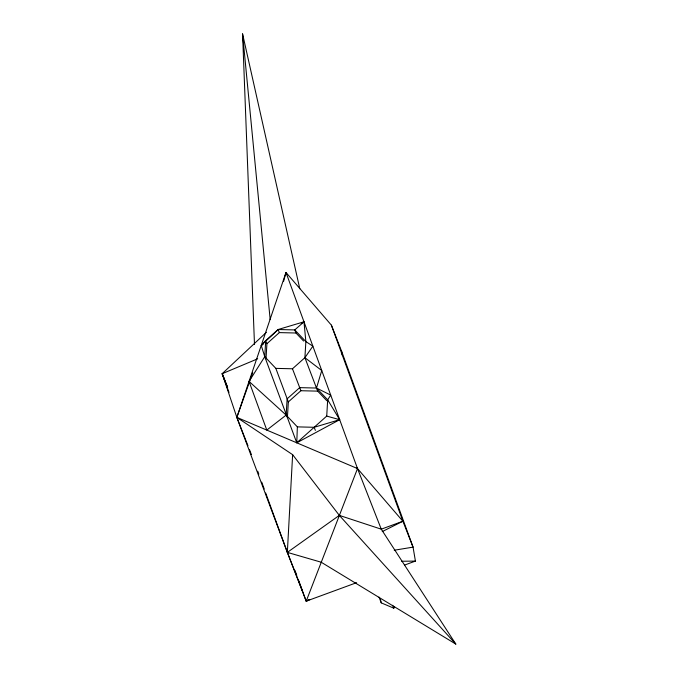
<?xml version="1.0" encoding="UTF-8"?>
<svg xmlns="http://www.w3.org/2000/svg" width="678" height="678" viewBox="0 0 678 678"><rect width="100%" height="100%" fill="white"/><g stroke="black" fill="none" stroke-linecap="round" stroke-linejoin="round"><path stroke-width="1.02" d="M266.013 358.781L266.912 343.695L265.7 340.61L264.751 356.704L249.038 381.409L286.158 415.097L297.362 426.877L296.761 442.802L339.678 419.69L327.686 399.834L316.482 388.045L304.905 357.687L305.863 341.593L303.981 321.796L278.133 329.516L265.7 340.61L261.25 345.424L264.751 356.704L296.761 442.802L326.72 416.089L327.686 399.834L330.72 395.105L316.482 388.045L299.684 387.638L287.125 398.842L286.158 415.097L286.769 416.639M356.611 582.673L306.202 601.183L287.345 552.384L292.625 454.675L236.834 417.385L222.181 373.697L266.412 332.279M287.43 417.165L288.328 401.927L275.836 368.374L264.751 356.704M283.582 281.404L285.989 272.48L331.381 325.152L341.534 351.06L413.055 547.138L415.419 561.087L404.639 565.045M302.574 591.241L287.345 552.384L236.834 417.385L285.989 272.48L286.76 274.437M379.002 597.081L381.273 602.878L393.808 608.183L394.35 606.573M247.945 445.717L236.834 417.385L252.725 372.705M285.989 272.48L357.509 468.566L306.202 601.183L309.744 599.589M275.836 368.374L292.472 368.781L304.905 357.687L312.863 346.161L305.863 341.593L294.769 329.923L278.133 329.516L266.624 340.364M265.081 341.814L261.25 345.424L263.064 344.424M266.912 343.695L279.344 332.601L295.981 333.008L303.6 341.034M288.328 401.927L300.888 390.723L317.694 391.138L326.796 400.715M286.158 415.097L266.801 430.089L249.038 381.409M285.658 273.471L286.209 273.065M265.683 492.991L287.345 552.384L339.331 515.382L381.265 529.179L402.901 521.238L413.055 547.138L394.257 550.222M308.744 599.666L306.202 601.183L298.227 579.326M301.252 323.304L303.981 321.796L294.769 329.923L295.981 333.008M382.231 531.594L402.901 521.238L331.381 325.152M257.665 358.815L222.181 373.697L229.003 392.409M356.679 468.218L357.298 467.981M297.362 426.877L314.16 427.293L339.678 419.69L326.72 416.089M401.656 561.248L415.419 561.087M287.345 552.384L321.152 562.198L455.819 644.1L381.265 529.179L357.509 468.566L236.834 417.385M304.905 357.687L321.753 370.527L316.482 388.045L317.694 391.138M455.819 644.1L339.331 515.382L292.625 454.675M357.509 468.566L402.901 521.238M224.918 380.57L222.181 373.697L227.511 387.299M225.698 382.528L227.647 387.435M392.672 605.293L393.808 608.183M278.133 329.516L279.344 332.601M300.888 390.723L292.472 368.781M314.16 427.293L315.372 430.377M249.47 449.624L251.385 454.514M294.972 570.393L296.786 575.359M257.742 471.21L258.827 474.185M261.716 482.1L264.242 489.033M254.487 344.432L242.571 33.9L299.786 288.735M341.534 351.06L342.212 355.043M242.571 33.9L270.175 319.567M381.273 602.878A13.95 13.314 -21.4 0 1 380.544 599.471"/></g></svg>
